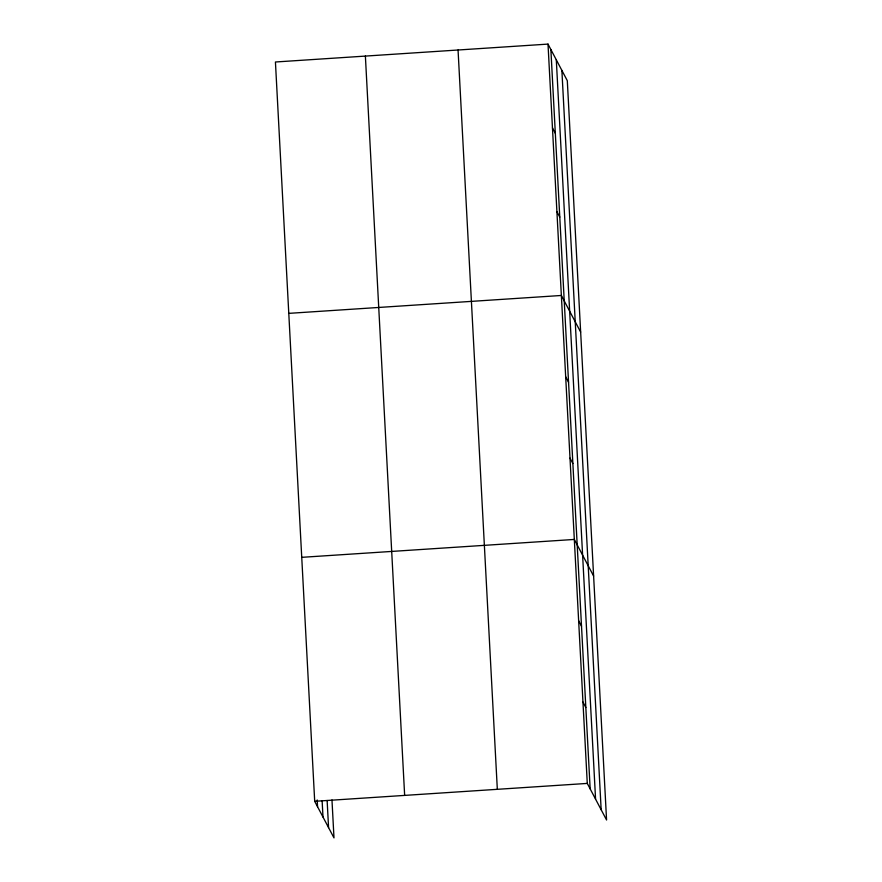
<?xml version="1.0" encoding="UTF-8"?>
<svg xmlns="http://www.w3.org/2000/svg" width="882" height="882" viewBox="0 0 882 882"><rect width="100%" height="100%" fill="white"/><g stroke="black" fill="none" stroke-linecap="round" stroke-linejoin="round"><path stroke-width="1.32" d="M548.009 44.1L587.28 783.414L606.573 820.006L567.302 80.692L548.009 44.1L275.427 61.994L314.698 801.308L333.991 837.9L331.974 799.952M288.778 313.364L561.36 295.47L580.654 332.062M301.732 557.336L574.325 539.442L593.619 576.034M314.698 801.308L587.28 783.414M552.463 127.89L555.329 133.325M556.906 211.68L559.783 217.115M565.682 376.79L568.548 382.237M570.004 458.122L572.87 463.557M578.647 620.763L581.514 626.209M582.969 702.094L585.835 707.529M561.878 70.417L601.16 809.731M556.299 59.822L595.571 799.136M550.875 49.546L590.157 788.861M458.056 50.009L497.327 789.324M365.38 56.084L404.651 795.399M327.134 800.514L328.567 827.625M322.128 800.768L322.988 817.03M317.211 799.974L317.564 806.743"/></g></svg>
